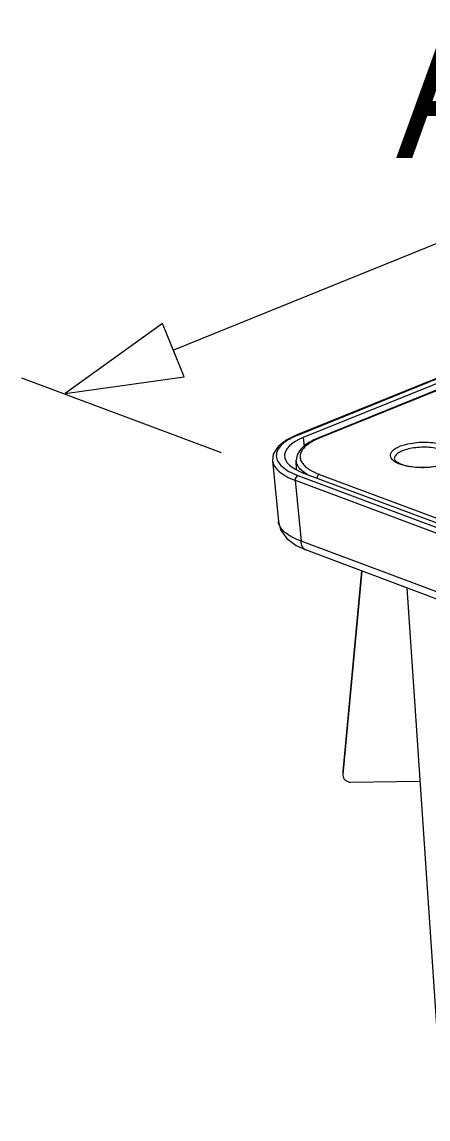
# Model space of a CAD drawing. Header units: millimetres. Extents: x 4229 to 8429, y -1187 to 1783.
# Drawn here: x 7071.4 to 7131.3, y 408.8 to 570.8 of the extents above; entities that cross this region are included whole.
import ezdxf

# ---------------------------------------------------------------- set-up
doc = ezdxf.new("R2010")
doc.units = ezdxf.units.MM
doc.styles.add('圖框文字', font='Microsoft JhengHei.ttf')

msp = doc.modelspace()

# ---------------------------------------------------------------- linework, layer by layer
at = {"linetype": 'Continuous', "lineweight": 5}
for p, q in [((7202.2, 566.25), (7093.72, 522.31)), ((7235.78, 559.96), (7111.83, 509.75)), ((7235.99, 559.95), (7112.04, 509.74)), ((7236.87, 559.64), (7112.89, 509.41)), ((7236.59, 558.55), (7115.02, 509.3)), ((7236.79, 558.54), (7115.22, 509.3)), ((7110.47, 509.08), (7109.2, 508.1)), ((7111.84, 509.75), (7110.47, 509.08)), ((7111.84, 509.75), (7111.83, 509.75)), ((7112.04, 509.74), (7111.84, 509.75)), ((7112.89, 509.41), (7113.01, 508.11)), ((7115.02, 509.3), (7115.22, 509.3)), ((7108.47, 506.94), (7108.36, 506.02)), ((7109.2, 508.1), (7108.47, 506.94)), ((7108.36, 506.02), (7109.22, 497.02)), ((7111.88, 504.66), (7111.86, 506.06)), ((7112.1, 503.81), (7236.99, 457.04)), ((7112.94, 504.16), (7237.87, 457.38)), ((7115.28, 503.98), (7237.77, 458.1)), ((7111.71, 503.1), (7112.56, 494.14)), ((7111.71, 503.1), (7236.6, 456.33)), ((7109.22, 497.03), (7109.55, 495.79)), ((7109.55, 495.79), (7110.45, 494.53)), ((7110.45, 494.53), (7111.83, 493.48)), ((7236.73, 447.64), (7112.56, 494.14)), ((7111.83, 493.48), (7113.36, 492.77)), ((7237.53, 446.27), (7113.36, 492.77)), ((7121.49, 489.72), (7118.73, 460.13)), ((7121.53, 489.7), (7118.73, 459.69)), ((7128.15, 487.23), (7138.33, 338.14)), ((7118.73, 460.13), (7118.73, 460.03)), ((7118.73, 460.13), (7118.73, 460.03)), ((7118.73, 459.69), (7118.73, 459.59)), ((7119.88, 458.55), (7130.1, 458.7))]:
    msp.add_line(p, q, dxfattribs=at)
at = {"lineweight": 5}
for p, q in [((7092.13, 526.25), (7077.78, 515.91)), ((7095.3, 518.36), (7092.13, 526.25)), ((7077.78, 515.91), (7095.3, 518.36)), ((7100.84, 507.16), (7071.38, 518.2))]:
    msp.add_line(p, q, dxfattribs=at)
at = {"linetype": 'Continuous', "lineweight": 5}
for centre, radius, start, end in [((7116.46, 498.83), 11.78, 112.0508, 113.0016), ((7119.16, 499.58), 10.49, 112.0468, 113.1187)]:
    msp.add_arc(centre, radius, start, end, dxfattribs=at)
msp.add_ellipse((7119.69, 506.88), major_axis=(9.56, 0.14), ratio=0.388631, start_param=2.3557, end_param=3.923757, dxfattribs=at)
for points, knots in [([(7111.86, 509.67), (7111.42, 509.48), (7110.63, 509.09), (7109.66, 508.37), (7109.04, 507.57), (7108.84, 506.67), (7109.12, 505.8), (7109.8, 505.03), (7110.82, 504.34), (7111.64, 503.98), (7112.1, 503.81)], [0, 0, 0, 0, 0.160952, 0.294531, 0.40301, 0.495685, 0.589328, 0.700123, 0.836425, 1, 1, 1, 1]), ([(7115.02, 509.3), (7114.57, 509.12), (7113.76, 508.73), (7112.74, 507.99), (7112.04, 507.1), (7111.86, 506.4), (7111.86, 506.06)], [0, 0, 0, 0, 0.30174, 0.561684, 0.78892, 1, 1, 1, 1]), ([(7115.04, 509.22), (7114.45, 508.97), (7113.64, 508.54), (7112.84, 507.76), (7112.49, 507.18), (7112.38, 506.56), (7112.53, 505.95), (7112.92, 505.39), (7113.28, 505.07), (7113.48, 504.91)], [0, 0, 0, 0, 0.324256, 0.452594, 0.561931, 0.660118, 0.758875, 0.86969, 1, 1, 1, 1]), ([(7128.01, 508.41), (7128.88, 508.63), (7130.66, 508.82), (7132.44, 508.65), (7133.29, 508.44)], [0, 0, 0, 0, 0.503313, 1, 1, 1, 1]), ([(7126.97, 505.55), (7126.76, 505.64), (7126.39, 505.83), (7125.95, 506.2), (7125.72, 506.63), (7125.76, 507.09), (7126.06, 507.51), (7126.79, 508.04), (7127.5, 508.28), (7128.01, 508.41)], [0, 0, 0, 0, 0.144678, 0.260602, 0.353461, 0.439374, 0.539118, 0.664989, 1, 1, 1, 1]), ([(7133.12, 507.69), (7132.41, 507.88), (7131.28, 508.01), (7129.78, 507.97), (7128.69, 507.81), (7127.73, 507.55), (7126.98, 507.21), (7126.47, 506.8), (7126.32, 506.42), (7126.32, 506.26)], [0, 0, 0, 0, 0.295177, 0.452951, 0.603948, 0.738764, 0.850185, 0.935254, 1, 1, 1, 1]), ([(7108.36, 506.02), (7108.39, 505.73), (7108.62, 505.12), (7109.34, 504.33), (7110.4, 503.64), (7111.24, 503.27), (7111.71, 503.1)], [0, 0, 0, 0, 0.186318, 0.40725, 0.677483, 1, 1, 1, 1]), ([(7112.45, 504.76), (7112.28, 504.95), (7111.99, 505.35), (7111.87, 505.83), (7111.86, 506.06)], [0, 0, 0, 0, 0.532174, 1, 1, 1, 1]), ([(7126.32, 506.26), (7126.32, 506.2), (7126.45, 505.98), (7126.87, 505.69), (7127.6, 505.38), (7128.98, 505.05), (7130.92, 504.95), (7132.5, 505.16), (7133.24, 505.38)], [0, 0, 0, 0, 0.027057, 0.097226, 0.20881, 0.350871, 0.681956, 1, 1, 1, 1]), ([(7133.26, 505.32), (7132.74, 505.18), (7131.65, 504.99), (7129.99, 504.94), (7128.4, 505.1), (7127.4, 505.37), (7126.97, 505.55)], [0, 0, 0, 0, 0.251008, 0.520122, 0.778699, 1, 1, 1, 1]), ([(7112.1, 503.81), (7112.04, 503.78), (7111.81, 503.62), (7111.69, 503.31), (7111.71, 503.1)], [0, 0, 0, 0, 0.226088, 1, 1, 1, 1]), ([(7113.45, 503.97), (7113.35, 504.03), (7112.99, 504.26), (7112.66, 504.53), (7112.45, 504.76)], [0, 0, 0, 0, 0.272929, 1, 1, 1, 1]), ([(7113.48, 504.91), (7113.6, 504.82), (7114.16, 504.44), (7114.79, 504.16), (7115.28, 503.98)], [0, 0, 0, 0, 0.223328, 1, 1, 1, 1]), ([(7115.28, 503.98), (7115.23, 503.96), (7115.04, 503.83), (7114.92, 503.6), (7114.89, 503.43)], [0, 0, 0, 0, 0.221845, 1, 1, 1, 1]), ([(7112.56, 494.14), (7112.14, 494.29), (7111.37, 494.61), (7110.17, 495.34), (7109.47, 496.1), (7109.29, 496.66)], [0, 0, 0, 0, 0.315855, 0.586744, 1, 1, 1, 1]), ([(7113.36, 492.77), (7113.13, 492.85), (7112.69, 493.27), (7112.58, 493.83), (7112.56, 494.14)], [0, 0, 0, 0, 0.450397, 1, 1, 1, 1]), ([(7118.73, 459.59), (7118.73, 459.32), (7119, 458.75), (7119.59, 458.55), (7119.88, 458.55)], [0, 0, 0, 0, 0.485648, 1, 1, 1, 1])]:
    msp.add_open_spline(points, degree=3, knots=knots, dxfattribs=at)
msp.add_open_spline([(7109.29, 496.66), (7109.25, 496.78), (7109.23, 496.9), (7109.22, 497.02)], degree=3, dxfattribs=at)

# ---------------------------------------------------------------- texts
at = {"lineweight": 5, "style": '圖框文字'}
msp.add_text('A', height=20, dxfattribs=at).set_placement((7126.6, 550.68))

doc.saveas('drawing.dxf')
